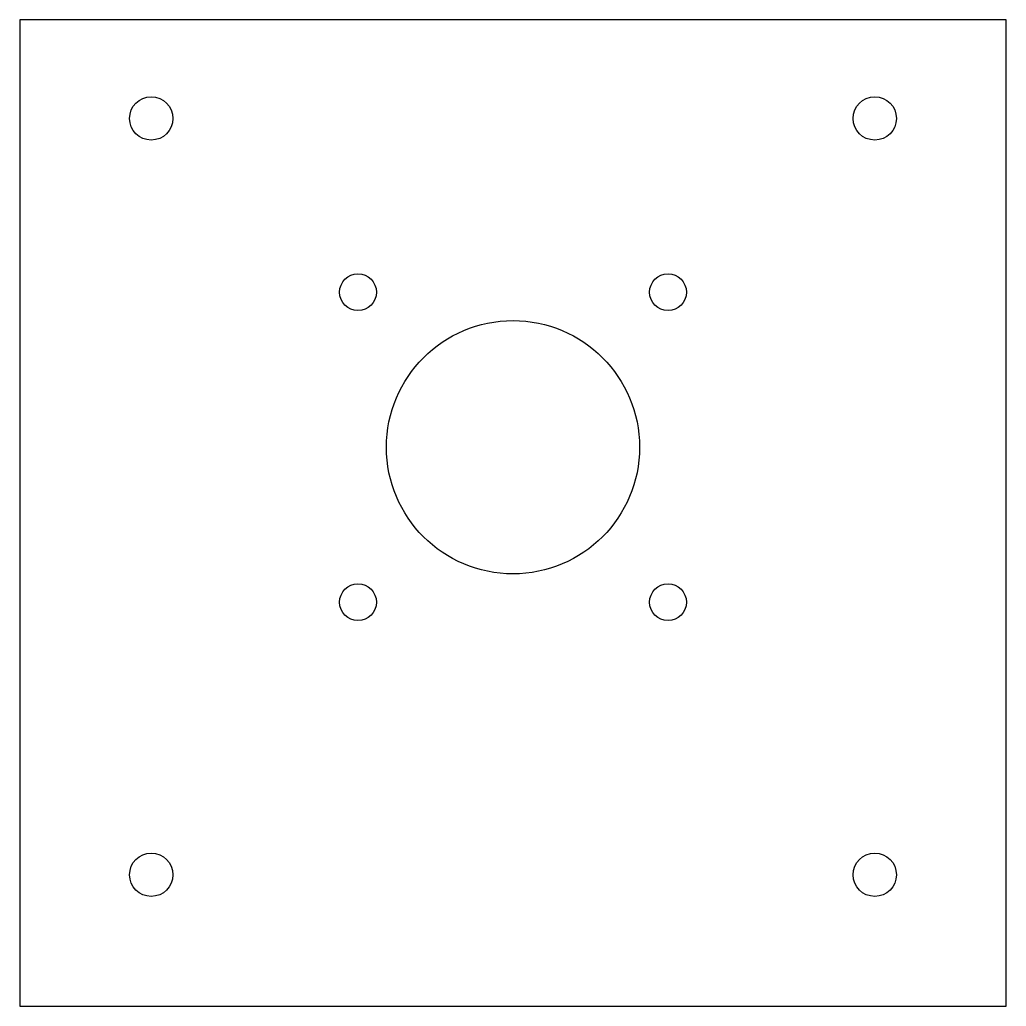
# Model space of a CAD drawing. Header units: millimetres. Extents: x 0 to 150, y 0 to 150.
import ezdxf

# ---------------------------------------------------------------- set-up
doc = ezdxf.new("R2010")
doc.units = ezdxf.units.MM
doc.layers.add('CutProfile', color=7, linetype='CONTINUOUS')

msp = doc.modelspace()

# ---------------------------------------------------------------- linework, layer by layer
at = {"layer": 'CutProfile'}
for p, q in [((0, 150), (0, 0)), ((150, 150), (0, 150)), ((150, 0), (150, 150)), ((0, 0), (150, 0))]:
    msp.add_line(p, q, dxfattribs=at)
for centre, radius in [((20, 135), 3.3), ((130, 135), 3.3), ((51.43, 108.57), 2.8), ((98.57, 108.57), 2.8), ((75, 85), 19.25), ((51.43, 61.43), 2.8), ((98.57, 61.43), 2.8), ((20, 20), 3.3), ((130, 20), 3.3)]:
    msp.add_circle(centre, radius, dxfattribs=at)

doc.saveas('drawing.dxf')
